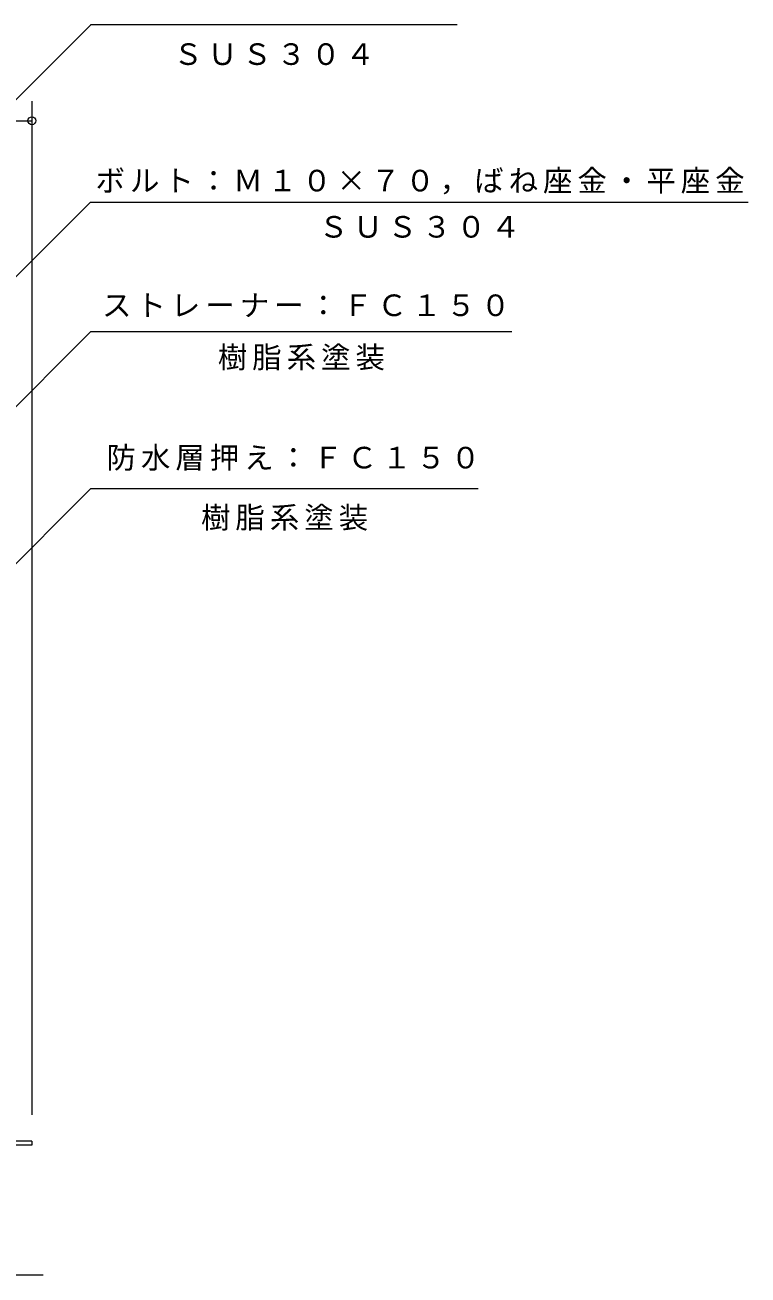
# Model space of a CAD drawing. Units: millimetres at full size, sheet at 1:4; details may follow other scales. Extents: x -428 to 457, y -549 to 474.
# Drawn here: x 162 to 457, y -405 to 105 of the extents above; entities that cross this region are included whole.
import ezdxf

# ---------------------------------------------------------------- set-up
doc = ezdxf.new("R2010")
doc.units = ezdxf.units.MM
doc.header["$LTSCALE"] = 4
doc.header["$PDMODE"] = 32
doc.header["$PDSIZE"] = 3.2
for name, color, linetype, lineweight in [('0-4_その他', 7, 'Continuous', 9), ('0-5_寸法', 7, 'Continuous', 9), ('0-8', 2, 'Continuous', 9)]:
    doc.layers.add(name, color=color, linetype=linetype, lineweight=lineweight)
doc.styles.add('ＭＳ ゴシック', font='')
doc.styles.get('ＭＳ ゴシック').set_extended_font_data('MS Gothic')

msp = doc.modelspace()

# ---------------------------------------------------------------- linework, layer by layer
at = {"layer": '0-4_その他'}
for p, q in [((164.82, 73.81), (164.82, -339.368)), ((9.82, 65.81), (164.82, 65.81))]:
    msp.add_line(p, q, dxfattribs=at)
msp.add_point((164.82, 65.81), dxfattribs=at)
at = {"layer": '0-5_寸法'}
for p, q in [((-152.173, -236.085), (188.752, 104.84)), ((338.301, 104.84), (188.752, 104.84)), ((-126.567, -282.628), (188.752, 32.691)), ((188.752, 32.691), (456.87, 32.691)), ((-86.034, -295.06), (188.752, -20.273)), ((360.558, -20.273), (188.752, -20.273)), ((-43.83, -316.782), (188.752, -84.2)), ((346.816, -84.2), (188.752, -84.2))]:
    msp.add_line(p, q, dxfattribs=at)
msp.add_lwpolyline([(9.82, -336.134), (49.395, -404.68), (169.416, -404.68)], dxfattribs=at)
at = {"layer": '0-8'}
for p, q in [((164.82, -350.133), (-47.962, -350.133)), ((164.82, -350.133), (164.82, -351.733)), ((164.82, -351.733), (-170.18, -351.733))]:
    msp.add_line(p, q, dxfattribs=at)

# ---------------------------------------------------------------- texts
at = {"layer": '0-5_寸法', "char_height": 8.798, "attachment_point": 7, "style": 'ＭＳ ゴシック'}
for s, insert in [('\\T1.17;ＳＵＳ３０４', (222.527, 88.409)), ('\\T1.17;ボルト：Ｍ１０×７０，ばね座金・平座金', (190.796, 35.73)), ('\\T1.17;ＳＵＳ３０４', (281.811, 18.017)), ('\\T1.17;ストレーナー：ＦＣ１５０', (193.425, -14.264)), ('\\T1.17;樹脂系塗装', (240.655, -35.977)), ('\\T1.17;防水層押え：ＦＣ１５０', (195.246, -76.882)), ('\\T1.17;樹脂系塗装', (233.784, -101.303))]:
    msp.add_mtext(s, dxfattribs=dict(at, insert=insert))

doc.saveas('drawing.dxf')
